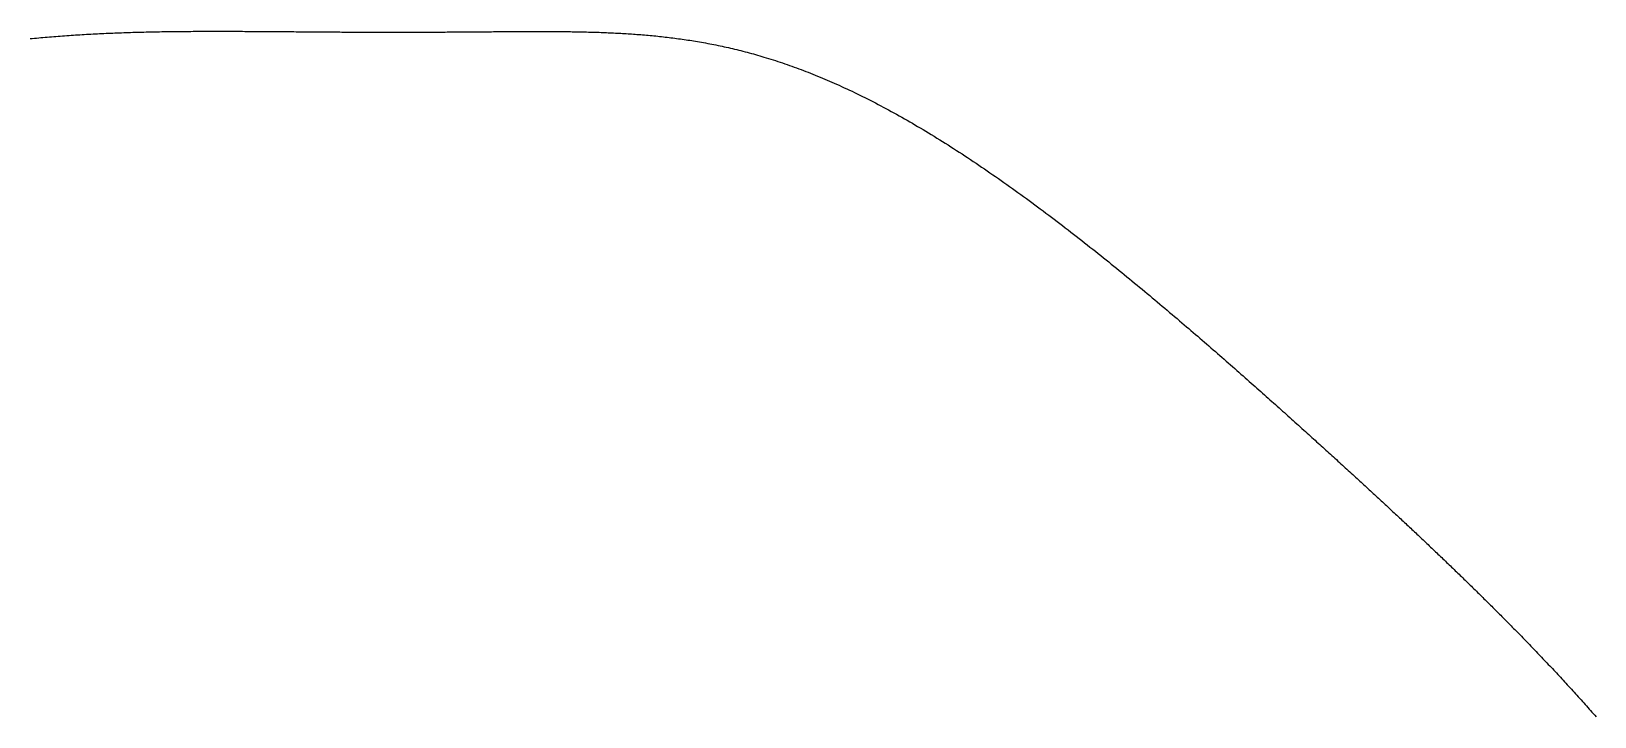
# Model space of a CAD drawing. Header units: millimetres. Extents: x -29284 to 23927, y -13272 to 6553.
# Drawn here: x 5499 to 14713, y -8824 to -4784 of the extents above; entities that cross this region are included whole.
import ezdxf

# ---------------------------------------------------------------- set-up
doc = ezdxf.new("R2010")
doc.units = ezdxf.units.MM
doc.layers.add('ROAD_BOUNDARY', color=8, linetype='Continuous')

msp = doc.modelspace()

# ---------------------------------------------------------------- linework, layer by layer
at = {"layer": 'ROAD_BOUNDARY'}
msp.add_lwpolyline([(5492.7, -4827.3), (5505.3, -4826.1), (5517.8, -4824.9), (5530.4, -4823.7), (5542.9, -4822.5), (5555.4, -4821.3), (5568, -4820.2), (5580.7, -4819.1), (5593.4, -4818), (5606.2, -4816.9), (5619, -4815.8), (5631.8, -4814.8), (5644.6, -4813.8), (5657.4, -4812.8), (5670.2, -4811.8), (5683, -4810.9), (5695.8, -4809.9), (5708.6, -4809), (5721.5, -4808.1), (5734.3, -4807.2), (5747.2, -4806.4), (5760, -4805.5), (5772.9, -4804.7), (5785.7, -4803.9), (5798.6, -4803.2), (5811.5, -4802.4), (5824.4, -4801.7), (5837.2, -4800.9), (5850.1, -4800.2), (5863, -4799.6), (5876, -4798.9), (5888.9, -4798.2), (5901.8, -4797.6), (5914.7, -4797), (5927.7, -4796.4), (5940.6, -4795.8), (5953.5, -4795.3), (5966.5, -4794.7), (5979.5, -4794.2), (5992.5, -4793.7), (6005.5, -4793.2), (6018.6, -4792.7), (6031.7, -4792.2), (6044.8, -4791.8), (6057.9, -4791.3), (6071, -4790.9), (6084.1, -4790.5), (6097.2, -4790.1), (6110.3, -4789.7), (6123.4, -4789.4), (6136.6, -4789), (6149.7, -4788.7), (6162.9, -4788.4), (6176, -4788), (6189.2, -4787.7), (6202.3, -4787.5), (6215.5, -4787.2), (6228.7, -4786.9), (6241.9, -4786.7), (6255, -4786.4), (6268.2, -4786.2), (6281.4, -4786), (6294.6, -4785.8), (6307.9, -4785.6), (6321.1, -4785.4), (6334.3, -4785.3), (6347.5, -4785.1), (6360.7, -4785), (6374, -4784.8), (6387.2, -4784.7), (6400.5, -4784.6), (6413.7, -4784.5), (6426.9, -4784.4), (6440.1, -4784.3), (6453.3, -4784.2), (6466.5, -4784.1), (6479.7, -4784.1), (6493, -4784), (6506.2, -4784), (6519.4, -4783.9), (6532.6, -4783.9), (6545.9, -4783.9), (6559.1, -4783.9), (6572.3, -4783.8), (6585.6, -4783.8), (6598.8, -4783.8), (6612.1, -4783.8), (6625.3, -4783.9), (6638.6, -4783.9), (6651.8, -4783.9), (6665.1, -4783.9), (6678.4, -4784), (6691.6, -4784), (6704.9, -4784), (6718.2, -4784.1), (6731.4, -4784.1), (6744.7, -4784.2), (6757.9, -4784.3), (6771.2, -4784.3), (6784.5, -4784.4), (6797.8, -4784.5), (6811.1, -4784.5), (6824.4, -4784.6), (6837.6, -4784.7), (6850.7, -4784.8), (6863.8, -4784.9), (6876.8, -4784.9), (6889.8, -4785), (6902.8, -4785.1), (6915.9, -4785.2), (6928.9, -4785.3), (6942, -4785.4), (6955, -4785.5), (6968.1, -4785.6), (6981.1, -4785.7), (6994.2, -4785.8), (7007.2, -4785.9), (7020.2, -4786), (7033.3, -4786.1), (7046.3, -4786.2), (7059.3, -4786.3), (7072.3, -4786.4), (7085.4, -4786.5), (7098.4, -4786.6), (7111.4, -4786.7), (7124.4, -4786.8), (7137.4, -4786.9), (7150.4, -4787), (7163.4, -4787.1), (7176.4, -4787.2), (7189.4, -4787.3), (7202.4, -4787.4), (7215.5, -4787.4), (7228.5, -4787.5), (7241.5, -4787.6), (7254.3, -4787.7), (7267, -4787.8), (7279.6, -4787.9), (7292.2, -4787.9), (7304.7, -4788), (7317.3, -4788.1), (7329.9, -4788.2), (7342.4, -4788.2), (7355, -4788.3), (7367.6, -4788.4), (7380.2, -4788.4), (7392.7, -4788.5), (7405.2, -4788.6), (7417.8, -4788.6), (7430.3, -4788.7), (7442.8, -4788.7), (7455.3, -4788.8), (7467.8, -4788.8), (7480.3, -4788.8), (7492.8, -4788.9), (7505.3, -4788.9), (7517.8, -4788.9), (7530.3, -4789), (7542.7, -4789), (7555.2, -4789), (7567.6, -4789), (7580, -4789.1), (7592.4, -4789.1), (7604.9, -4789.1), (7617.4, -4789.1), (7629.8, -4789.1), (7642.2, -4789.1), (7654.5, -4789.1), (7666.5, -4789.1), (7678.5, -4789.1), (7690.4, -4789.1), (7702.2, -4789.1), (7714.1, -4789), (7726, -4789), (7737.9, -4789), (7749.9, -4789), (7761.8, -4788.9), (7773.6, -4788.9), (7785.5, -4788.9), (7797.3, -4788.8), (7809.2, -4788.8), (7821, -4788.8), (7832.8, -4788.7), (7844.6, -4788.7), (7856.4, -4788.6), (7868.2, -4788.6), (7880, -4788.5), (7891.8, -4788.4), (7903.6, -4788.4), (7915.3, -4788.3), (7927, -4788.3), (7938.8, -4788.2), (7950.5, -4788.1), (7962.2, -4788), (7973.8, -4788), (7985.6, -4787.9), (7997.3, -4787.8), (8009, -4787.7), (8020.7, -4787.7), (8032.2, -4787.6), (8043.6, -4787.5), (8054.8, -4787.4), (8066.1, -4787.3), (8077.2, -4787.3), (8088.4, -4787.2), (8099.7, -4787.1), (8110.9, -4787), (8122.1, -4786.9), (8133.3, -4786.8), (8144.5, -4786.8), (8155.7, -4786.7), (8166.8, -4786.6), (8178, -4786.5), (8189.1, -4786.4), (8200.3, -4786.3), (8211.4, -4786.3), (8222.5, -4786.2), (8233.6, -4786.1), (8244.7, -4786), (8255.7, -4785.9), (8266.8, -4785.9), (8277.9, -4785.8), (8288.9, -4785.7), (8299.9, -4785.6), (8310.9, -4785.6), (8322, -4785.5), (8333, -4785.4), (8344, -4785.4), (8355, -4785.3), (8365.9, -4785.3), (8376.9, -4785.2), (8387.8, -4785.2), (8398.7, -4785.1), (8409.4, -4785.1), (8420.2, -4785), (8430.9, -4785), (8441.7, -4785), (8452.4, -4785), (8463.2, -4785), (8473.9, -4784.9), (8484.7, -4784.9), (8495.4, -4784.9), (8506.1, -4784.9), (8516.8, -4785), (8527.4, -4785), (8538.1, -4785), (8548.8, -4785), (8559.4, -4785.1), (8570.1, -4785.1), (8580.7, -4785.2), (8591.4, -4785.3), (8602, -4785.3), (8612.6, -4785.4), (8623.2, -4785.5), (8633.8, -4785.6), (8644.4, -4785.7), (8655, -4785.8), (8665.6, -4786), (8676.1, -4786.1), (8686.7, -4786.3), (8697.2, -4786.4), (8707.7, -4786.6), (8718.3, -4786.8), (8728.9, -4787), (8739.5, -4787.2), (8750.2, -4787.4), (8760.9, -4787.7), (8771.6, -4787.9), (8782.3, -4788.2), (8793, -4788.5), (8803.6, -4788.8), (8814.3, -4789.1), (8824.9, -4789.4), (8835.6, -4789.8), (8846.2, -4790.1), (8856.8, -4790.5), (8867.5, -4790.9), (8878.1, -4791.3), (8888.7, -4791.7), (8899.3, -4792.2), (8909.9, -4792.6), (8920.5, -4793.1), (8931.1, -4793.6), (8941.7, -4794.1), (8952.3, -4794.7), (8962.9, -4795.2), (8973.5, -4795.8), (8984.1, -4796.4), (8994.7, -4797), (9005.3, -4797.7), (9015.9, -4798.4), (9026.4, -4799), (9036.9, -4799.7), (9047.4, -4800.5), (9058, -4801.2), (9068.7, -4802), (9079.6, -4802.8), (9090.7, -4803.7), (9101.9, -4804.6), (9113.1, -4805.6), (9124.3, -4806.5), (9135.4, -4807.5), (9146.5, -4808.5), (9157.6, -4809.6), (9168.7, -4810.6), (9179.8, -4811.7), (9190.9, -4812.9), (9202.1, -4814), (9213.2, -4815.2), (9224.3, -4816.4), (9235.4, -4817.7), (9246.5, -4819), (9257.7, -4820.3), (9268.8, -4821.7), (9279.9, -4823.1), (9291.1, -4824.5), (9302.2, -4826), (9313.3, -4827.5), (9324.5, -4829), (9335.6, -4830.6), (9346.8, -4832.2), (9358, -4833.8), (9369.2, -4835.5), (9380.3, -4837.2), (9391.3, -4838.9), (9402.3, -4840.7), (9413.5, -4842.5), (9425, -4844.4), (9436.8, -4846.5), (9448.9, -4848.6), (9461.2, -4850.8), (9473.5, -4853), (9485.7, -4855.3), (9497.8, -4857.6), (9509.9, -4859.9), (9522, -4862.3), (9534.2, -4864.7), (9546.4, -4867.2), (9558.6, -4869.8), (9570.8, -4872.4), (9583, -4875), (9595.2, -4877.8), (9607.4, -4880.5), (9619.7, -4883.3), (9631.9, -4886.2), (9644.2, -4889.1), (9656.4, -4892.1), (9668.7, -4895.1), (9681, -4898.2), (9693.3, -4901.3), (9705.6, -4904.5), (9718, -4907.7), (9730.4, -4911.1), (9742.8, -4914.4), (9755.1, -4917.8), (9767.4, -4921.3), (9779.6, -4924.7), (9791.9, -4928.3), (9804.3, -4931.9), (9817.1, -4935.7), (9830.3, -4939.7), (9843.9, -4943.9), (9857.6, -4948.2), (9871.4, -4952.5), (9885.1, -4956.9), (9898.8, -4961.4), (9912.4, -4965.9), (9926, -4970.5), (9939.7, -4975.1), (9953.4, -4979.8), (9967.2, -4984.7), (9980.9, -4989.5), (9994.7, -4994.5), (10008.5, -4999.5), (10022.3, -5004.6), (10036.1, -5009.8), (10050, -5015), (10063.8, -5020.3), (10077.7, -5025.7), (10091.6, -5031.2), (10105.5, -5036.7), (10119.5, -5042.3), (10133.4, -5048), (10147.4, -5053.8), (10161.5, -5059.6), (10175.5, -5065.6), (10189.6, -5071.6), (10203.5, -5077.6), (10217.4, -5083.6), (10231.4, -5089.8), (10245.5, -5096), (10260, -5102.5), (10274.8, -5109.3), (10290, -5116.3), (10305.3, -5123.4), (10320.7, -5130.6), (10336, -5137.8), (10351.3, -5145.2), (10366.5, -5152.5), (10381.8, -5160), (10397.1, -5167.5), (10412.4, -5175.2), (10427.8, -5182.9), (10443.2, -5190.7), (10458.6, -5198.6), (10474, -5206.5), (10489.4, -5214.6), (10504.9, -5222.7), (10520.4, -5230.9), (10535.9, -5239.2), (10551.4, -5247.6), (10566.9, -5256), (10582.4, -5264.5), (10598, -5273.1), (10613.6, -5281.8), (10629.2, -5290.6), (10644.8, -5299.4), (10660.5, -5308.3), (10676.1, -5317.3), (10691.7, -5326.4), (10707.2, -5335.4), (10722.8, -5344.6), (10738.5, -5353.8), (10754.4, -5363.3), (10770.6, -5373), (10786.9, -5382.9), (10803.4, -5392.9), (10819.9, -5403), (10836.4, -5413.1), (10852.8, -5423.3), (10869.2, -5433.5), (10885.6, -5443.8), (10902, -5454.2), (10918.4, -5464.6), (10934.9, -5475.2), (10951.4, -5485.8), (10967.8, -5496.4), (10984.3, -5507.1), (11000.8, -5517.9), (11017.2, -5528.8), (11033.7, -5539.7), (11050.2, -5550.7), (11066.7, -5561.7), (11083.2, -5572.8), (11099.7, -5584), (11116.1, -5595.2), (11132.6, -5606.4), (11149.1, -5617.8), (11165.6, -5629.2), (11182.1, -5640.6), (11198.6, -5652.1), (11215, -5663.6), (11231.5, -5675.2), (11247.9, -5686.8), (11264.4, -5698.5), (11280.9, -5710.3), (11297.4, -5722.1), (11313.9, -5734), (11330.5, -5745.9), (11347, -5757.9), (11363.5, -5770), (11380, -5782), (11396.5, -5794.1), (11412.9, -5806.3), (11429.4, -5818.5), (11445.8, -5830.7), (11462.3, -5842.9), (11478.7, -5855.2), (11495.1, -5867.5), (11511.4, -5879.9), (11527.8, -5892.3), (11544.1, -5904.7), (11560.4, -5917.1), (11576.7, -5929.6), (11593, -5942.1), (11609.3, -5954.6), (11625.5, -5967.2), (11641.7, -5979.7), (11657.9, -5992.3), (11674.1, -6004.9), (11690.2, -6017.5), (11706.3, -6030.2), (11722.4, -6042.8), (11738.5, -6055.5), (11754.6, -6068.3), (11770.7, -6081), (11786.6, -6093.8), (11802.4, -6106.4), (11818, -6118.9), (11833.5, -6131.2), (11848.8, -6143.6), (11864.1, -6155.9), (11879.4, -6168.3), (11894.7, -6180.7), (11910, -6193.1), (11925.3, -6205.6), (11940.5, -6218), (11955.7, -6230.4), (11970.9, -6242.8), (11986, -6255.3), (12001, -6267.7), (12016.1, -6280.1), (12031.1, -6292.5), (12046, -6304.9), (12061, -6317.3), (12075.9, -6329.7), (12090.7, -6342.1), (12105.5, -6354.4), (12120.3, -6366.8), (12135, -6379.2), (12149.7, -6391.5), (12164.4, -6403.8), (12178.9, -6416.1), (12193.5, -6428.4), (12208, -6440.7), (12222.6, -6453), (12237.1, -6465.4), (12251.6, -6477.7), (12266, -6490), (12280, -6501.9), (12293.7, -6513.6), (12307.1, -6525.1), (12320.4, -6536.4), (12333.5, -6547.7), (12346.8, -6559.1), (12360, -6570.5), (12373.2, -6581.9), (12386.4, -6593.2), (12399.5, -6604.6), (12412.6, -6615.9), (12425.6, -6627.2), (12438.6, -6638.4), (12451.5, -6649.6), (12464.4, -6660.8), (12477.3, -6672), (12490.1, -6683.2), (12502.9, -6694.3), (12515.6, -6705.4), (12528.3, -6716.5), (12540.9, -6727.6), (12553.5, -6738.6), (12566.1, -6749.7), (12578.6, -6760.6), (12591.1, -6771.6), (12603.5, -6782.5), (12615.8, -6793.3), (12628.2, -6804.2), (12640.5, -6815.1), (12653, -6826.1), (12665.3, -6837), (12677.5, -6847.8), (12689.3, -6858.2), (12700.7, -6868.3), (12711.8, -6878.2), (12722.7, -6887.9), (12733.6, -6897.5), (12744.5, -6907.2), (12755.4, -6916.9), (12766.4, -6926.6), (12777.3, -6936.4), (12788.2, -6946), (12799, -6955.7), (12809.7, -6965.3), (12820.5, -6974.8), (12831.2, -6984.4), (12841.8, -6993.9), (12852.5, -7003.4), (12863.1, -7012.9), (12873.6, -7022.4), (12884.1, -7031.8), (12894.6, -7041.2), (12905.1, -7050.6), (12915.5, -7060), (12926, -7069.3), (12936.3, -7078.7), (12946.6, -7087.9), (12956.9, -7097.2), (12967.1, -7106.4), (12977.4, -7115.6), (12987.6, -7124.9), (12997.9, -7134.2), (13008.2, -7143.4), (13018.3, -7152.5), (13028.1, -7161.4), (13037.6, -7170), (13046.8, -7178.3), (13055.9, -7186.5), (13064.9, -7194.7), (13074, -7202.9), (13083.1, -7211.1), (13092.2, -7219.4), (13101.3, -7227.6), (13110.3, -7235.9), (13119.3, -7244), (13128.3, -7252.2), (13137.3, -7260.3), (13146.2, -7268.5), (13155.1, -7276.6), (13164, -7284.7), (13172.9, -7292.8), (13181.8, -7300.8), (13190.6, -7308.9), (13199.4, -7316.9), (13208.2, -7325), (13217, -7333), (13225.8, -7341), (13234.5, -7348.9), (13243.2, -7356.9), (13251.9, -7364.8), (13260.5, -7372.8), (13269.2, -7380.7), (13277.9, -7388.6), (13286.6, -7396.6), (13295.3, -7404.6), (13303.9, -7412.5), (13312.3, -7420.2), (13320.4, -7427.7), (13328.4, -7435), (13336.3, -7442.2), (13344.2, -7449.5), (13352.1, -7456.7), (13360, -7464), (13367.9, -7471.3), (13375.8, -7478.6), (13383.7, -7485.9), (13391.6, -7493.1), (13399.5, -7500.4), (13407.3, -7507.6), (13415.1, -7514.9), (13423, -7522.1), (13430.8, -7529.3), (13438.6, -7536.5), (13446.4, -7543.7), (13454.2, -7551), (13461.9, -7558.2), (13469.7, -7565.3), (13477.5, -7572.5), (13485.2, -7579.7), (13493, -7586.9), (13500.7, -7594.1), (13508.4, -7601.2), (13516.1, -7608.4), (13523.8, -7615.6), (13531.5, -7622.7), (13539.2, -7629.9), (13546.9, -7637.1), (13554.6, -7644.3), (13562.2, -7651.4), (13569.7, -7658.3), (13577, -7665.2), (13584.4, -7672.1), (13591.7, -7678.9), (13599, -7685.8), (13606.4, -7692.7), (13613.8, -7699.6), (13621.1, -7706.5), (13628.5, -7713.4), (13635.8, -7720.3), (13643.1, -7727.2), (13650.5, -7734.1), (13657.8, -7741), (13665.1, -7747.8), (13672.4, -7754.7), (13679.8, -7761.6), (13687.1, -7768.5), (13694.4, -7775.4), (13701.7, -7782.3), (13709, -7789.2), (13716.3, -7796.1), (13723.6, -7803.1), (13730.9, -7810), (13738.2, -7816.9), (13745.5, -7823.8), (13752.8, -7830.7), (13760.1, -7837.7), (13767.4, -7844.6), (13774.6, -7851.5), (13781.9, -7858.5), (13789.2, -7865.4), (13796.5, -7872.4), (13803.8, -7879.3), (13811.1, -7886.3), (13818.4, -7893.2), (13825.7, -7900.2), (13833, -7907.2), (13840.2, -7914.2), (13847.5, -7921.2), (13854.8, -7928.2), (13862.1, -7935.2), (13869.4, -7942.2), (13876.7, -7949.2), (13884, -7956.3), (13891.3, -7963.3), (13898.6, -7970.3), (13905.9, -7977.4), (13913.2, -7984.4), (13920.5, -7991.5), (13927.8, -7998.6), (13935.1, -8005.7), (13942.4, -8012.8), (13949.7, -8019.9), (13957, -8027), (13964.3, -8034.1), (13971.6, -8041.2), (13978.9, -8048.4), (13986.3, -8055.5), (13993.6, -8062.7), (14000.9, -8069.8), (14008.2, -8077), (14015.5, -8084.1), (14022.8, -8091.3), (14030.2, -8098.6), (14037.7, -8106), (14045.2, -8113.4), (14052.8, -8120.9), (14060.4, -8128.4), (14068, -8135.9), (14075.6, -8143.3), (14083.1, -8150.8), (14090.7, -8158.3), (14098.2, -8165.8), (14105.8, -8173.4), (14113.4, -8180.9), (14121, -8188.5), (14128.6, -8196), (14136.1, -8203.6), (14143.7, -8211.2), (14151.3, -8218.8), (14158.9, -8226.4), (14166.5, -8234.1), (14174.1, -8241.7), (14181.7, -8249.3), (14189.3, -8257), (14196.9, -8264.7), (14204.5, -8272.4), (14212.1, -8280.1), (14219.8, -8287.8), (14227.4, -8295.6), (14235, -8303.3), (14242.6, -8311), (14250.2, -8318.8), (14257.8, -8326.5), (14265.4, -8334.3), (14273.1, -8342.2), (14280.9, -8350.2), (14288.9, -8358.3), (14296.8, -8366.5), (14304.8, -8374.7), (14312.7, -8382.9), (14320.6, -8391.1), (14328.6, -8399.3), (14336.5, -8407.5), (14344.4, -8415.7), (14352.3, -8424), (14360.3, -8432.2), (14368.2, -8440.5), (14376.1, -8448.8), (14384, -8457.1), (14392, -8465.4), (14399.9, -8473.7), (14407.8, -8482.1), (14415.8, -8490.4), (14423.7, -8498.8), (14431.6, -8507.2), (14439.6, -8515.6), (14447.5, -8524), (14455.4, -8532.4), (14463.3, -8540.9), (14471.3, -8549.3), (14479.2, -8557.8), (14487.1, -8566.3), (14495, -8574.8), (14502.9, -8583.2), (14510.8, -8591.7), (14518.7, -8600.3), (14526.7, -8608.9), (14534.8, -8617.6), (14542.9, -8626.5), (14551.1, -8635.3), (14559.2, -8644.2), (14567.4, -8653.1), (14575.5, -8662), (14583.6, -8670.9), (14591.7, -8679.8), (14599.8, -8688.7), (14607.9, -8697.7), (14616, -8706.6), (14624.1, -8715.6), (14632.2, -8724.6), (14640.3, -8733.6), (14648.4, -8742.6), (14656.4, -8751.6), (14664.5, -8760.6), (14672.5, -8769.7), (14680.6, -8778.7), (14688.6, -8787.8), (14696.7, -8796.9), (14704.7, -8806), (14712.7, -8815.1), (14720.7, -8824.2)], dxfattribs=at)

doc.saveas('drawing.dxf')
